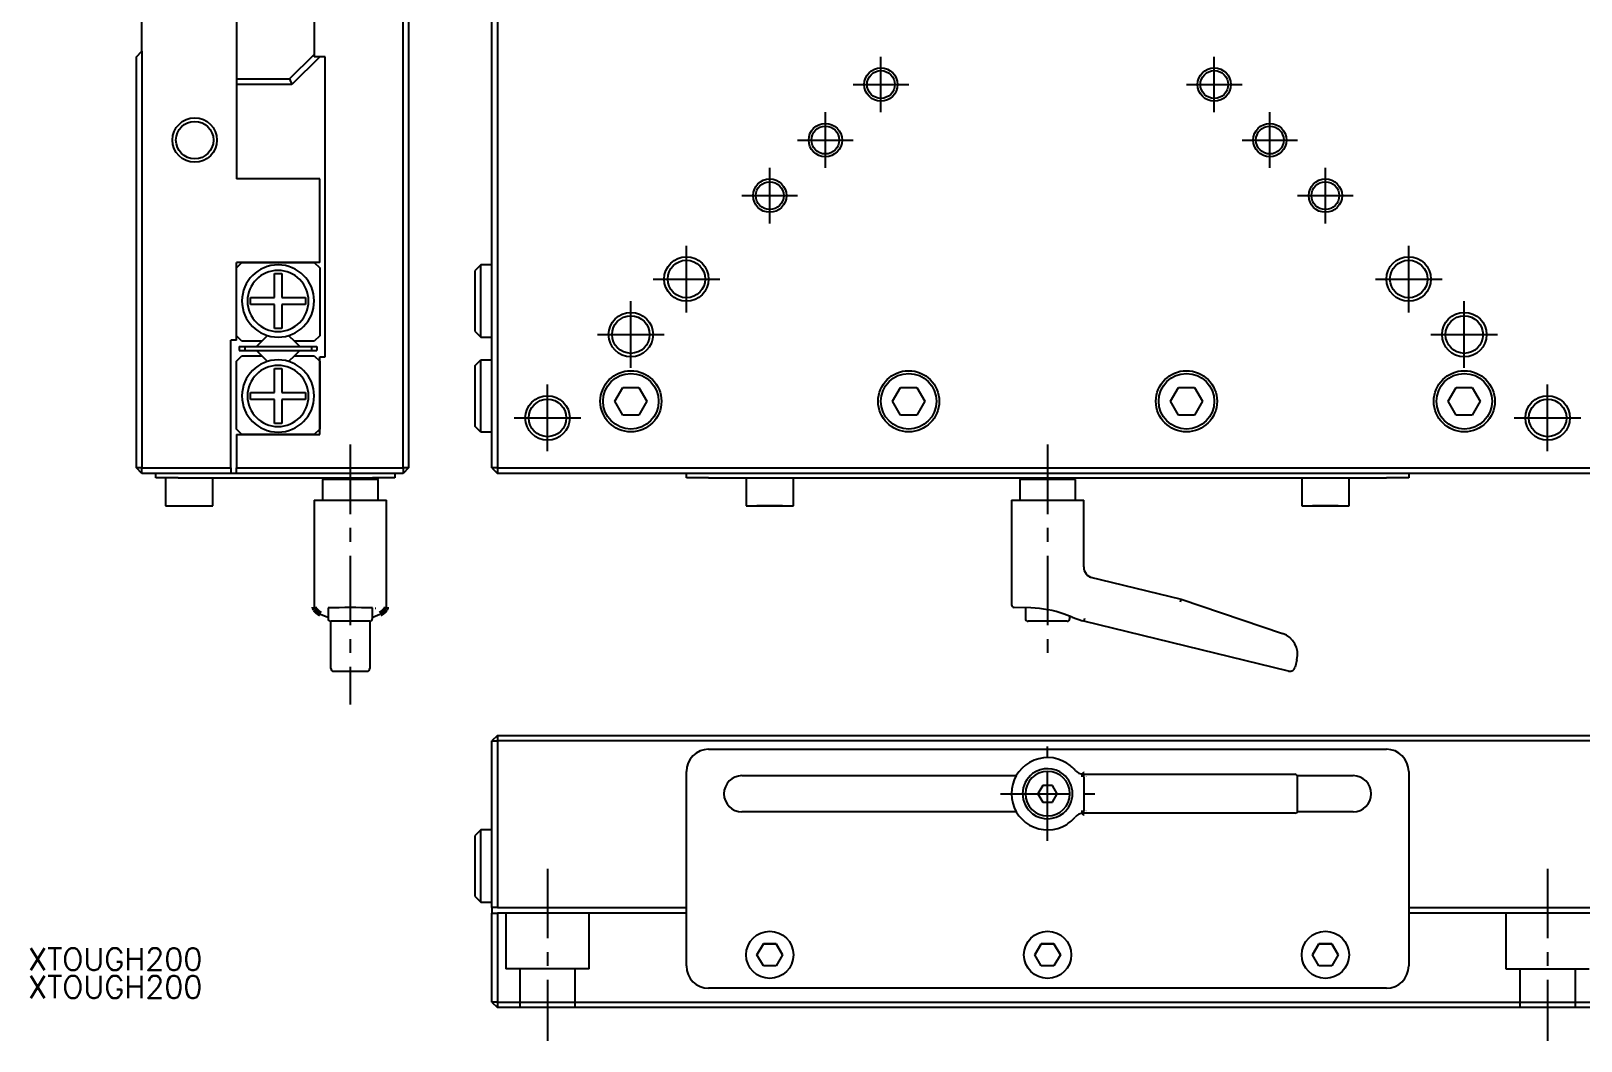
# Model space of a CAD drawing. Extents: x 16 to 938, y 6 to 368.
# Drawn here: x 15.5 to 294.5, y 5.5 to 187.3 of the extents above; entities that cross this region are included whole.
import ezdxf

# ---------------------------------------------------------------- set-up
doc = ezdxf.new("R2010")
doc.units = 0
doc.header["$LTSCALE"] = 10
doc.linetypes.add('CENTER', pattern=[2, 1.25, -0.25, 0.25, -0.25])
doc.linetypes.add('DASHED', pattern=[3.5, 2, -1.5])
doc.layers.get('0').update_dxf_attribs({"linetype": 'CONTINUOUS'})
doc.layers.add('CENTER', color=1, linetype='CENTER')
doc.styles.get("Standard").update_dxf_attribs({"font": 'txt.shx', "bigfont": '@extfont2.shx'})

msp = doc.modelspace()

# ---------------------------------------------------------------- linework, layer by layer
at = {"color": 7, "linetype": 'CONTINUOUS'}
for p, q in [((82.5, 108.621019), (82.5, 306.621019)), ((83.5, 306.621019), (83.5, 108.621019)), ((98.5, 108.621019), (98.5, 306.621019)), ((99.5, 306.621019), (99.5, 108.621019)), ((52.5, 254.621019), (52.5, 160.621019)), ((35.5, 183.621019), (35.5, 231.621019)), ((66.5, 232.621019), (66.5, 182.621019)), ((34.5, 182.621019), (35.5, 183.621019)), ((34.5, 108.621019), (34.5, 182.621019)), ((35.5, 183.621019), (35.5, 108.621019)), ((62.085786, 178.621019), (66.5, 183.035232)), ((67.5, 182.621019), (62.5, 177.621019)), ((68.5, 182.621019), (66.5, 182.621019)), ((68.5, 128.621019), (68.5, 182.621019)), ((52.5, 178.621019), (62.085786, 178.621019)), ((62.085786, 178.621019), (62.5, 177.621019)), ((62.5, 177.621019), (52.5, 177.621019)), ((67.5, 160.621019), (52.5, 160.621019)), ((67.5, 145.621019), (67.5, 160.621019)), ((52.5, 144.621019), (53.5, 145.621019)), ((53.5, 145.621019), (52.5, 145.621019)), ((52.5, 144.621019), (52.5, 145.621019)), ((53.5, 145.621019), (66.5, 145.621019)), ((66.5, 145.621019), (53.5, 145.621019)), ((66.5, 145.621019), (67.5, 144.621019)), ((67.5, 145.621019), (66.5, 145.621019)), ((96.5, 145.171019), (95.5, 144.171019)), ((96.5, 132.171019), (96.5, 145.171019)), ((98.5, 145.171019), (96.5, 145.171019)), ((52.5, 132.421019), (52.5, 144.621019)), ((52.5, 132.421019), (52.5, 144.621019)), ((59.35, 143.621019), (60.65, 143.621019)), ((59.35, 139.321019), (59.35, 143.621019)), ((60.65, 143.621019), (60.65, 139.321019)), ((67.5, 144.621019), (67.5, 132.421019)), ((95.5, 133.171019), (95.5, 144.171019)), ((55.05, 138.021019), (55.05, 139.321019)), ((55.05, 139.321019), (59.35, 139.321019)), ((59.35, 138.021019), (55.05, 138.021019)), ((59.35, 133.721019), (59.35, 138.021019)), ((60.65, 139.321019), (64.95, 139.321019)), ((64.95, 138.021019), (60.65, 138.021019)), ((60.65, 138.021019), (60.65, 133.721019)), ((64.95, 139.321019), (64.95, 138.021019)), ((52.5, 131.621019), (51.5, 131.621019)), ((51.5, 108.621019), (51.5, 131.621019)), ((53.5, 131.421019), (52.5, 132.421019)), ((52.5, 131.621019), (52.5, 132.421019)), ((57.057359, 131.421019), (53.5, 131.421019)), ((56.107359, 130.471019), (57.057359, 131.421019)), ((57.057359, 131.421019), (58.093302, 132.456962)), ((60.65, 133.721019), (59.35, 133.721019)), ((61.906698, 132.456962), (62.942641, 131.421019)), ((66.5, 131.421019), (62.942641, 131.421019)), ((62.942641, 131.421019), (63.892641, 130.471019)), ((67.5, 132.421019), (66.5, 131.421019)), ((95.5, 133.171019), (96.5, 132.171019)), ((96.5, 132.171019), (98.5, 132.171019)), ((52.5, 127.821019), (53.5, 128.821019)), ((53, 130.471019), (53, 129.771019)), ((53, 130.471019), (54, 130.471019)), ((53, 129.771019), (54, 129.771019)), ((53.5, 128.821019), (57.057359, 128.821019)), ((54, 130.471019), (54, 129.771019)), ((54, 130.471019), (66, 130.471019)), ((54, 129.771019), (66, 129.771019)), ((57.057359, 128.821019), (56.107359, 129.771019)), ((58.093302, 127.785076), (57.057359, 128.821019)), ((62.942641, 128.821019), (61.906698, 127.785076)), ((63.892641, 129.771019), (62.942641, 128.821019)), ((62.942641, 128.821019), (66.5, 128.821019)), ((66, 130.471019), (66, 129.771019)), ((66, 130.471019), (67, 130.471019)), ((66, 129.771019), (67, 129.771019)), ((66.5, 128.821019), (67.5, 127.821019)), ((67, 130.471019), (67, 129.771019)), ((67.5, 127.821019), (67.5, 128.621019)), ((67.5, 128.621019), (68.5, 128.621019)), ((52.5, 115.621019), (52.5, 127.821019)), ((59.35, 122.221019), (59.35, 126.521019)), ((59.35, 126.521019), (60.65, 126.521019)), ((60.65, 126.521019), (60.65, 122.221019)), ((67.5, 127.821019), (67.5, 115.621019)), ((67.5, 115.621019), (67.5, 127.821019)), ((95.5, 127.071019), (96.5, 128.071019)), ((95.5, 116.071019), (95.5, 127.071019)), ((96.5, 115.071019), (96.5, 128.071019)), ((96.5, 128.071019), (98.5, 128.071019)), ((120.613249, 120.621019), (122.056624, 123.121019)), ((122.056624, 123.121019), (124.943376, 123.121019)), ((124.943376, 123.121019), (126.386751, 120.621019)), ((170.613249, 120.621019), (172.056624, 123.121019)), ((172.056624, 123.121019), (174.943376, 123.121019)), ((174.943376, 123.121019), (176.386751, 120.621019)), ((220.613249, 120.621019), (222.056624, 123.121019)), ((222.056624, 123.121019), (224.943376, 123.121019)), ((224.943376, 123.121019), (226.386751, 120.621019)), ((270.613249, 120.621019), (272.056624, 123.121019)), ((272.056624, 123.121019), (274.943376, 123.121019)), ((274.943376, 123.121019), (276.386751, 120.621019)), ((55.05, 120.921019), (55.05, 122.221019)), ((55.05, 122.221019), (59.35, 122.221019)), ((59.35, 120.921019), (55.05, 120.921019)), ((59.35, 116.621019), (59.35, 120.921019)), ((60.65, 122.221019), (64.95, 122.221019)), ((64.95, 120.921019), (60.65, 120.921019)), ((60.65, 120.921019), (60.65, 116.621019)), ((64.95, 122.221019), (64.95, 120.921019)), ((122.056624, 118.121019), (120.613249, 120.621019)), ((126.386751, 120.621019), (124.943376, 118.121019)), ((172.056624, 118.121019), (170.613249, 120.621019)), ((176.386751, 120.621019), (174.943376, 118.121019)), ((222.056624, 118.121019), (220.613249, 120.621019)), ((226.386751, 120.621019), (224.943376, 118.121019)), ((272.056624, 118.121019), (270.613249, 120.621019)), ((276.386751, 120.621019), (274.943376, 118.121019)), ((124.943376, 118.121019), (122.056624, 118.121019)), ((174.943376, 118.121019), (172.056624, 118.121019)), ((224.943376, 118.121019), (222.056624, 118.121019)), ((274.943376, 118.121019), (272.056624, 118.121019)), ((53.5, 114.621019), (52.5, 115.621019)), ((52.5, 114.621019), (53.5, 114.621019)), ((52.5, 114.621019), (52.5, 108.621019)), ((66.5, 114.621019), (53.5, 114.621019)), ((53.5, 114.621019), (66.5, 114.621019)), ((60.65, 116.621019), (59.35, 116.621019)), ((67.5, 115.621019), (66.5, 114.621019)), ((66.5, 114.621019), (67.5, 114.621019)), ((67.5, 114.621019), (67.5, 115.621019)), ((96.5, 115.071019), (95.5, 116.071019)), ((98.5, 115.071019), (96.5, 115.071019)), ((35.5, 107.621019), (34.5, 108.621019)), ((35.5, 108.621019), (34.5, 108.621019)), ((35.5, 107.621019), (35.5, 108.621019)), ((35.5, 108.621019), (51.5, 108.621019)), ((51.5, 107.621019), (35.5, 107.621019)), ((38, 106.821019), (38, 107.621019)), ((42, 106.821019), (38, 106.821019)), ((39.75, 106.821019), (39.75, 101.821019)), ((42, 106.821019), (77, 106.821019)), ((48.25, 101.821019), (48.25, 106.821019)), ((51.5, 108.621019), (51.5, 107.621019)), ((52.5, 107.621019), (51.5, 107.621019)), ((52.5, 108.621019), (82.5, 108.621019)), ((52.5, 107.621019), (52.5, 108.621019)), ((82.5, 107.621019), (52.5, 107.621019)), ((68.25, 106.821019), (68, 106.571019)), ((78, 106.571019), (68, 106.571019)), ((68, 106.571019), (68, 102.821019)), ((81, 106.821019), (77, 106.821019)), ((78, 106.571019), (77.75, 106.821019)), ((78, 102.821019), (78, 106.571019)), ((81, 107.621019), (81, 106.821019)), ((82.5, 108.621019), (82.5, 107.621019)), ((83.5, 108.621019), (82.5, 107.621019)), ((83.5, 108.621019), (82.5, 108.621019)), ((99.5, 108.621019), (98.5, 108.621019)), ((98.5, 108.621019), (99.5, 107.621019)), ((99.5, 108.621019), (297.5, 108.621019)), ((99.5, 108.621019), (99.5, 107.621019)), ((297.5, 107.621019), (99.5, 107.621019)), ((133.5, 106.821019), (133.5, 107.621019)), ((137.5, 106.821019), (133.5, 106.821019)), ((137.5, 106.821019), (259.5, 106.821019)), ((144.25, 106.821019), (144.25, 101.821019)), ((152.75, 101.821019), (152.75, 106.821019)), ((193.75, 106.821019), (193.5, 106.571019)), ((198.5, 106.571019), (193.5, 106.571019)), ((193.5, 106.571019), (193.5, 102.821019)), ((203.5, 106.571019), (198.5, 106.571019)), ((203.5, 106.571019), (203.25, 106.821019)), ((203.5, 102.821019), (203.5, 106.571019)), ((244.25, 106.821019), (244.25, 101.821019)), ((252.75, 101.821019), (252.75, 106.821019)), ((263.5, 106.821019), (259.5, 106.821019)), ((263.5, 107.621019), (263.5, 106.821019)), ((39.75, 101.821019), (48.25, 101.821019)), ((66.5, 102.821019), (79.5, 102.821019)), ((66.5, 102.821019), (66.5, 83.624237)), ((79.5, 83.624215), (79.5, 102.821019)), ((144.25, 101.821019), (148.5, 101.821019)), ((144.25, 101.821019), (152.75, 101.821019)), ((147.345299, 101.821019), (146.190599, 101.821019)), ((146.190599, 101.821019), (147.345299, 101.821019)), ((149.654701, 101.821019), (147.345299, 101.821019)), ((147.345299, 101.821019), (149.654701, 101.821019)), ((148.5, 101.821019), (152.75, 101.821019)), ((150.809401, 101.821019), (149.654701, 101.821019)), ((149.654701, 101.821019), (150.809401, 101.821019)), ((192, 102.821019), (198.5, 102.821019)), ((192, 102.821019), (192, 84.013108)), ((198.5, 102.821019), (205, 102.821019)), ((205, 90.826088), (205, 102.821019)), ((244.25, 101.821019), (248.5, 101.821019)), ((244.25, 101.821019), (252.75, 101.821019)), ((247.345299, 101.821019), (246.190599, 101.821019)), ((246.190599, 101.821019), (247.345299, 101.821019)), ((249.654701, 101.821019), (247.345299, 101.821019)), ((247.345299, 101.821019), (249.654701, 101.821019)), ((248.5, 101.821019), (252.75, 101.821019)), ((250.809401, 101.821019), (249.654701, 101.821019)), ((249.654701, 101.821019), (250.809401, 101.821019)), ((205.980434, 89.015729), (222.557692, 84.98478)), ((222.418298, 84.504106), (222.557692, 84.98478)), ((222.557692, 84.98478), (240.780935, 78.824685)), ((67.659638, 82.329923), (68.969825, 81.776232)), ((68.969825, 81.776232), (69.000627, 81.766536)), ((68.990197, 83.434217), (69.025097, 83.435432)), ((69, 83.434175), (69, 81.521019)), ((69.5, 72.543138), (69.5, 81.021019)), ((76.5, 81.021019), (69.5, 81.021019)), ((76.5, 81.021019), (76.5, 72.543138)), ((76.974903, 83.435432), (77.009803, 83.434217)), ((76.99923, 81.76649), (77.030175, 81.776232)), ((77, 81.521019), (77, 83.434175)), ((77.030175, 81.776232), (78.340362, 82.329923)), ((77.470464, 83.400735), (77.62431, 83.360968)), ((195.5, 83.434217), (192.486885, 83.513281)), ((194.5, 83.460457), (194.5, 81.521019)), ((202, 81.021019), (195, 81.021019)), ((202.90363, 81.784035), (201.5, 82.294915)), ((202.5, 81.521019), (202.5, 81.930944)), ((202.90363, 81.784035), (204.809731, 81.090271)), ((205, 81.021019), (204.809731, 81.090271)), ((205.145017, 81.500326), (205, 81.021019)), ((241.863274, 72.057295), (205, 81.021019)), ((69.5, 72.528981), (69.5, 72.543138)), ((76.5, 72.543138), (76.5, 72.528981)), ((243.386744, 74.090225), (243.071237, 72.792705)), ((70, 72.028981), (76, 72.028981)), ((99.5, 60.5), (98.5, 59.5)), ((98.5, 29.5), (98.5, 59.5)), ((98.5, 59.5), (99.5, 59.5)), ((99.5, 60.5), (99.5, 59.5)), ((99.5, 60.5), (297.5, 60.5)), ((99.5, 59.5), (99.5, 29.5)), ((297.5, 59.5), (99.5, 59.5)), ((137.5, 58), (259.5, 58)), ((133.5, 19), (133.5, 54)), ((143.5, 53.25), (192.870835, 53.25)), ((204.980741, 53.5), (205.145017, 53.5)), ((205.145017, 53.5), (241.981413, 53.5)), ((241.981413, 53.5), (242.585394, 53.5)), ((242.585394, 53.5), (242.900901, 53.5)), ((242.900901, 53.5), (243, 53.5)), ((243.433013, 53.25), (253.5, 53.25)), ((263.5, 54), (263.5, 19)), ((197.633975, 51.5), (196.767949, 50)), ((199.366025, 51.5), (197.633975, 51.5)), ((200.232051, 50), (199.366025, 51.5)), ((205, 53), (205, 47)), ((243.5, 47), (243.5, 53)), ((196.767949, 50), (197.633975, 48.5)), ((197.633975, 48.5), (199.366025, 48.5)), ((199.366025, 48.5), (200.232051, 50)), ((192.870835, 46.75), (143.5, 46.75)), ((205.145017, 46.5), (204.980741, 46.5)), ((241.981413, 46.5), (205.145017, 46.5)), ((242.585394, 46.5), (241.981413, 46.5)), ((242.900901, 46.5), (242.585394, 46.5)), ((243, 46.5), (242.900901, 46.5)), ((253.5, 46.75), (243.433013, 46.75)), ((96.5, 43.5), (95.5, 42.5)), ((95.5, 37), (95.5, 42.5)), ((96.5, 37), (96.5, 43.5)), ((98.5, 43.5), (96.5, 43.5)), ((95.5, 31.5), (95.5, 37)), ((96.5, 30.5), (96.5, 37)), ((95.5, 31.5), (96.5, 30.5)), ((96.5, 30.5), (98.5, 30.5)), ((98.5, 29.5), (98.5, 28.5)), ((99.5, 29.5), (98.5, 29.5)), ((98.5, 12.5), (98.5, 28.5)), ((98.5, 28.5), (99.5, 28.5)), ((99.5, 29.5), (133.5, 29.5)), ((99.5, 28.5), (99.5, 12.5)), ((133.5, 28.5), (99.5, 28.5)), ((263.5, 29.5), (297.5, 29.5)), ((297.5, 28.5), (263.5, 28.5)), ((146.190599, 21), (147.345299, 23)), ((147.345299, 23), (146.190599, 21)), ((147.345299, 23), (149.654701, 23)), ((149.654701, 23), (147.345299, 23)), ((149.654701, 23), (150.809401, 21)), ((150.809401, 21), (149.654701, 23)), ((196.190599, 21), (197.345299, 23)), ((197.345299, 23), (196.190599, 21)), ((197.345299, 23), (199.654701, 23)), ((199.654701, 23), (197.345299, 23)), ((199.654701, 23), (200.809401, 21)), ((200.809401, 21), (199.654701, 23)), ((246.190599, 21), (247.345299, 23)), ((247.345299, 23), (246.190599, 21)), ((247.345299, 23), (249.654701, 23)), ((249.654701, 23), (247.345299, 23)), ((250.809401, 21), (249.654701, 23)), ((249.654701, 23), (250.809401, 21)), ((147.345299, 19), (146.190599, 21)), ((150.809401, 21), (149.654701, 19)), ((197.345299, 19), (196.190599, 21)), ((200.809401, 21), (199.654701, 19)), ((247.345299, 19), (246.190599, 21)), ((250.809401, 21), (249.654701, 19)), ((149.654701, 19), (147.345299, 19)), ((199.654701, 19), (197.345299, 19)), ((249.654701, 19), (247.345299, 19)), ((259.5, 15), (137.5, 15)), ((98.5, 12.5), (99.5, 11.5)), ((99.5, 12.5), (98.5, 12.5)), ((99.5, 12.5), (99.5, 11.5)), ((99.5, 12.5), (297.5, 12.5)), ((297.5, 11.5), (99.5, 11.5))]:
    msp.add_line(p, q, dxfattribs=at)
at = {"color": 3, "linetype": 'DASHED'}
for p, q in [((101, 28.5), (101, 18.5)), ((116, 18.5), (116, 28.5)), ((281, 28.5), (281, 18.5)), ((116, 18.5), (101, 18.5)), ((103.5, 18.5), (103.5, 11.5)), ((113.5, 11.5), (113.5, 18.5)), ((281, 18.5), (296, 18.5)), ((283.5, 18.5), (283.5, 11.5)), ((293.5, 11.5), (293.5, 18.5))]:
    msp.add_line(p, q, dxfattribs=at)
at = {"color": 7, "linetype": 'CONTINUOUS', "const_width": 1}
for points in [[(66.5, 83.624309), (66.509949, 83.50728), (66.535812, 83.400816), (66.578354, 83.292461), (66.634322, 83.18917, 0.109472), (67.659638, 82.329923)], [(78.340362, 82.329923, 0.118534), (79.378016, 83.212326), (79.440686, 83.338358), (79.483838, 83.476261), (79.5, 83.624328)]]:
    msp.add_lwpolyline(points, format="xyb", dxfattribs=at)
for points in [[(205.145017, 53.5), (205.137901, 53.499398), (205.130803, 53.497592), (205.123738, 53.494588), (205.116725, 53.490393), (205.10978, 53.485016), (205.102921, 53.47847), (205.096162, 53.470772), (205.089521, 53.46194), (205.083014, 53.451995), (205.076656, 53.440961), (205.070463, 53.428864), (205.06445, 53.415735), (205.05863, 53.401604), (205.053019, 53.386505), (205.047629, 53.370476), (205.042474, 53.353553), (205.037566, 53.335779), (205.032917, 53.317197), (205.028538, 53.29785), (205.02444, 53.277785), (205.020632, 53.257051), (205.017123, 53.235698), (205.013923, 53.213778), (205.011039, 53.191342), (205.008477, 53.168445), (205.006244, 53.145142), (205.004346, 53.12149), (205.002786, 53.097545), (205.00157, 53.073365), (205.000698, 53.049009), (205.000175, 53.024534), (205, 53)], [(205.145017, 46.5), (205.137901, 46.500602), (205.130803, 46.502408), (205.123738, 46.505412), (205.116725, 46.509607), (205.10978, 46.514984), (205.102921, 46.52153), (205.096162, 46.529228), (205.089521, 46.53806), (205.083014, 46.548005), (205.076656, 46.559039), (205.070463, 46.571136), (205.06445, 46.584265), (205.05863, 46.598396), (205.053019, 46.613495), (205.047629, 46.629524), (205.042474, 46.646447), (205.037566, 46.664221), (205.032917, 46.682803), (205.028538, 46.70215), (205.02444, 46.722215), (205.020632, 46.742949), (205.017123, 46.764302), (205.013923, 46.786222), (205.011039, 46.808658), (205.008477, 46.831555), (205.006244, 46.854858), (205.004346, 46.87851), (205.002786, 46.902455), (205.00157, 46.926635), (205.000698, 46.950991), (205.000175, 46.975466), (205, 47)]]:
    msp.add_lwpolyline(points, dxfattribs=at)
at = {"color": 3, "linetype": 'CONTINUOUS'}
for centre, radius in [((168.5, 177.621019), 3), ((228.5, 177.621019), 3), ((45, 167.621019), 4), ((158.5, 167.621019), 3), ((238.5, 167.621019), 3), ((148.5, 157.621019), 3), ((248.5, 157.621019), 3), ((133.5, 142.621019), 4), ((263.5, 142.621019), 4), ((123.5, 132.621019), 4), ((273.5, 132.621019), 4), ((108.5, 117.621019), 4), ((288.5, 117.621019), 4)]:
    msp.add_circle(centre, radius, dxfattribs=at)
at = {"color": 7, "linetype": 'CONTINUOUS'}
for centre, radius in [((168.5, 177.621019), 2.5), ((228.5, 177.621019), 2.5), ((45, 167.621019), 3.375), ((158.5, 167.621019), 2.5), ((238.5, 167.621019), 2.5), ((148.5, 157.621019), 2.5), ((248.5, 157.621019), 2.5), ((133.5, 142.621019), 3.375), ((263.5, 142.621019), 3.375), ((123.5, 132.621019), 3.375), ((273.5, 132.621019), 3.375), ((123.5, 120.621019), 5.5), ((123.5, 120.621019), 5), ((173.5, 120.621019), 5.5), ((173.5, 120.621019), 5), ((223.5, 120.621019), 5.5), ((223.5, 120.621019), 5), ((273.5, 120.621019), 5.5), ((273.5, 120.621019), 5), ((108.5, 117.621019), 3.375), ((288.5, 117.621019), 3.375), ((148.5, 21), 4.25), ((198.5, 21), 4.25), ((248.5, 21), 4.25)]:
    msp.add_circle(centre, radius, dxfattribs=at)
for centre, radius, start, end in [((60, 138.671019), 6.5, 90, 270), ((60, 138.671019), 6.5, 270, 90), ((60, 138.671019), 5.5, 90, 270), ((60, 138.671019), 5.5, 270, 90), ((60, 121.571019), 6.5, 90, 270), ((60, 121.571019), 5.5, 90, 270), ((60, 121.571019), 6.5, 270, 90), ((60, 121.571019), 5.5, 270, 90), ((207, 90.826088), 2, 180, 256.333123), ((192.5, 84.013108), 0.5, 180, 268.496921), ((73, -68.730234), 152.217275, 88.490504, 91.509496), ((69.5, 81.521019), 0.5, 180, 270), ((76.5, 81.521019), 0.5, 270, 0), ((195, 81.521019), 0.5, 180, 270), ((195.001345, 64.439321), 19.00144, 70.000707, 88.496214), ((202, 81.521019), 0.5, 270, 0), ((239.5, 75.035331), 4, 346.333123, 71.322944), ((242.099551, 73.028981), 1, 256.333123, 346.333123), ((70, 72.528981), 0.5, 180, 270), ((76, 72.528981), 0.5, 270, 0), ((137.5, 54), 4, 90, 180), ((198.5, 50), 6.5, 58.095725, 119.855488), ((259.5, 54), 4, 0, 90), ((143.5, 50), 3.25, 90, 270), ((198.5, 50), 6.5, 119.855488, 240.144512), ((198.5, 50), 4.5, 126.682264, 233.317736), ((198.5, 50), 4, 90, 270), ((198.5, 50), 4.5, 50.639176, 126.682264), ((198.5, 50), 4, 270, 90), ((198.5, 50), 4.5, 309.360824, 50.639176), ((198.5, 50), 6.5, 40.320215, 58.095725), ((204.980741, 55.5), 2, 220.320215, 270), ((243, 53), 0.5, 0, 90), ((253.5, 50), 3.25, 270, 90), ((198.5, 50), 4.5, 233.317736, 309.360824), ((198.5, 50), 6.5, 301.904275, 319.679785), ((204.980741, 44.5), 2, 90, 139.679785), ((243, 47), 0.5, 270, 0), ((198.5, 50), 6.5, 240.144512, 301.904275), ((137.5, 19), 4, 180, 270), ((259.5, 19), 4, 270, 0)]:
    msp.add_arc(centre, radius, start, end, dxfattribs=at)
at = {"layer": 'CENTER', "color": 1, "linetype": 'CENTER'}
for p, q in [((168.5, 172.621019), (168.5, 182.621019)), ((228.5, 172.621019), (228.5, 182.621019)), ((163.5, 177.621019), (173.5, 177.621019)), ((223.5, 177.621019), (233.5, 177.621019)), ((158.5, 162.621019), (158.5, 172.621019)), ((238.5, 162.621019), (238.5, 172.621019)), ((153.5, 167.621019), (163.5, 167.621019)), ((233.5, 167.621019), (243.5, 167.621019)), ((148.5, 152.621019), (148.5, 162.621019)), ((248.5, 152.621019), (248.5, 162.621019)), ((143.5, 157.621019), (153.5, 157.621019)), ((243.5, 157.621019), (253.5, 157.621019)), ((133.5, 136.621019), (133.5, 148.621019)), ((263.5, 136.621019), (263.5, 148.621019)), ((127.5, 142.621019), (139.5, 142.621019)), ((257.5, 142.621019), (269.5, 142.621019)), ((123.5, 126.621019), (123.5, 138.621019)), ((273.5, 126.621019), (273.5, 138.621019)), ((117.5, 132.621019), (129.5, 132.621019)), ((267.5, 132.621019), (279.5, 132.621019)), ((108.5, 111.621019), (108.5, 123.621019)), ((288.5, 111.621019), (288.5, 123.621019)), ((102.5, 117.621019), (114.5, 117.621019)), ((282.5, 117.621019), (294.5, 117.621019)), ((73, 112.821019), (73, 66.028981)), ((198.5, 112.821019), (198.5, 75.021019)), ((198.5, 41.5), (198.5, 58.5)), ((190, 50), (207, 50)), ((108.5, 36.5), (108.5, 5.5)), ((288.5, 36.5), (288.5, 5.5))]:
    msp.add_line(p, q, dxfattribs=at)

# ---------------------------------------------------------------- texts
at = {"color": 7, "linetype": 'CONTINUOUS'}
for p in [(15.019792, 18.217708), (15.019792, 13.217708)]:
    msp.add_text('XTOUGH200', height=4, dxfattribs=at).set_placement(p)

doc.saveas('drawing.dxf')
